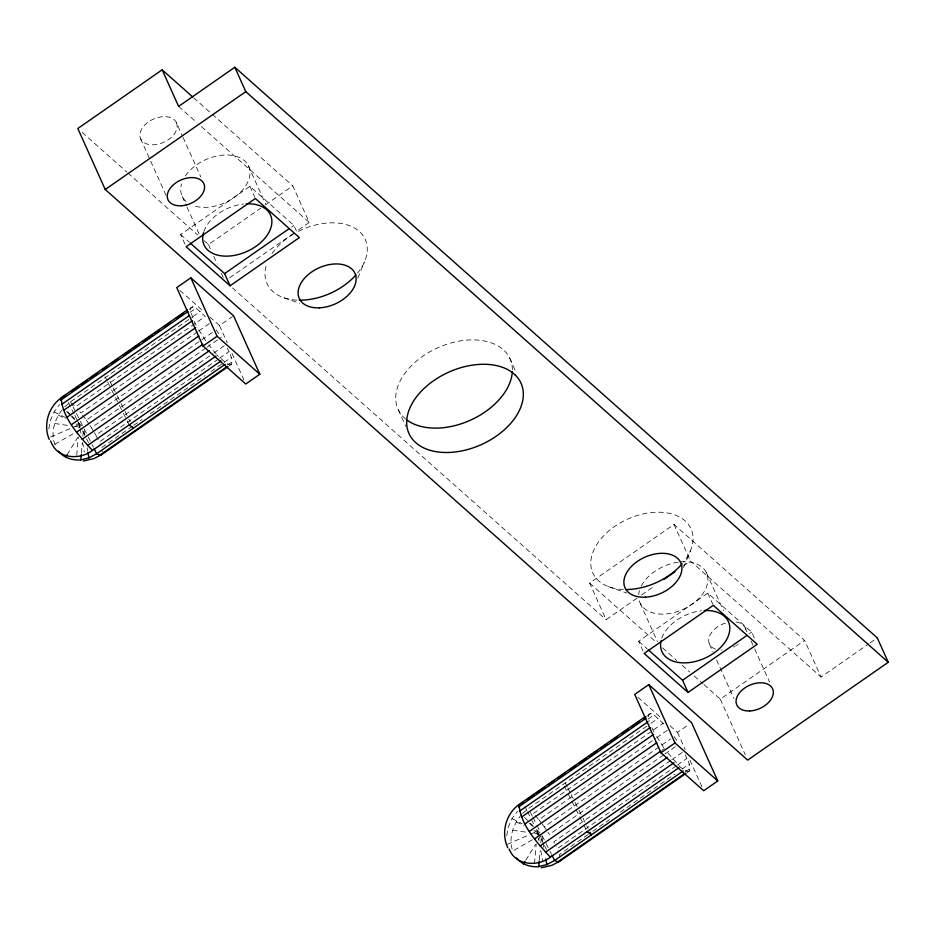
<?xml version="1.0" encoding="UTF-8"?>
<svg xmlns="http://www.w3.org/2000/svg" width="935" height="935" viewBox="0 0 935 935"><rect width="100%" height="100%" fill="white"/><g stroke="black" fill="none" stroke-linecap="round" stroke-linejoin="round"><path stroke-width="0.7" stroke-dasharray="4.67 3.51" d="M76.717 455.24L78.283 437.077M79.136 427.295L79.382 424.502L76.845 423.239M81.439 452.914L82.28 443.143M82.888 436.154L83.367 430.567M534.528 863.367L536.222 843.814M537.064 834.032L537.309 831.238L534.785 829.976M539.366 859.651L540.091 851.271M540.816 842.879L541.423 835.902M48.784 428.896L50.443 420.224L54.101 411.903L59.571 404.528M62.142 409.822C54.417 419.499 50.081 433.723 55.364 445.504M506.712 835.621L508.371 826.949L512.029 818.628L517.511 811.264M521.601 814.408C513.385 824.226 507.974 838.496 512.777 850.99L532.786 839.513M229.204 365.865L231.588 364.206C233.107 358.619 229.554 353.161 227.357 348.206M687.143 772.59L689.516 770.931C691.035 765.356 687.494 759.886 685.285 754.942M357.813 278.081L364.428 261.94M683.59 567.51L690.451 550.797M67.11 454.761L77.617 437.58M525.797 860.258L535.545 844.317M538.548 839.408L540.792 835.726M64.655 406.842L70.557 401.793L191.979 317.281M522.583 813.567L528.485 808.53L649.907 724.006M185.025 244.292L180.642 234.545L249.914 186.322L293.882 225.382L297.716 233.914M204.11 240.692L208.458 244.561L260.725 208.178M265.482 204.87L292.795 185.855L309.24 222.425L296.173 231.529M291.498 227.041L293.882 225.382M229.659 277.824L294.981 232.347M189.314 309.31L192.879 306.82L196.081 308.199L205.303 316.392L75.536 406.725L72.556 403.768M190.121 312.348L196.081 308.199M193.171 316.451L200.324 311.472M197.601 331.75L80.924 412.966L77.336 408.805M198.793 330.92L209.498 323.463M209.884 317.035L219.515 325.579L232.394 316.614M82.479 415.011L86.359 420.119L200.639 340.55M201.831 339.732L214.933 330.616M93.664 431.397L91.455 427.669L205.735 348.112M206.927 347.282L221.221 337.336M98.163 439.672L95.873 435.114L212.537 353.909M213.729 353.079L225.639 344.793M218.358 359.087L99.309 441.951L100.641 445.411M219.55 358.257L229.075 351.63M132.489 426.173L101.529 447.713L102.394 452.002M133.67 425.343L142.003 419.546M150.336 413.738L205.104 375.613M211.053 371.475L222.962 363.189M224.155 362.359L231.296 357.38M227.392 364.989L232.149 361.681M636.98 598.213L606.09 619.706L589.658 583.124L673.995 524.418L804.626 640.452L821.07 677.033L868.919 643.724M641.726 594.905L654.792 585.813M683.31 565.967L690.427 561L821.07 677.033M643.046 651.017L638.663 641.258L707.818 593.117L751.728 632.118L755.562 640.65M749.332 633.778L751.728 632.118M647.242 716.035L650.818 713.545L654.021 714.936L665.03 725.209M648.06 719.085L654.021 714.936M651.099 723.176L658.252 718.197M533.476 813.45L652.525 730.586M653.717 729.756L663.231 723.117M535.264 815.53L538.864 819.703L655.529 738.486M656.721 737.657L668.63 729.37M703.962 684.654L720.289 699.158L804.626 640.452M669.998 725.747L677.478 732.385L689.188 724.239M541.961 823.782L544.287 826.844L670.477 739.001M661.945 750.221L664.329 748.561M663.675 754.837L549.383 834.394L547.922 832.244M664.867 754.007L677.957 744.891M670.465 760.634L553.8 841.851L556.091 846.409M671.657 759.804L683.567 751.518M676.285 765.812L557.237 848.688L558.569 852.147M677.478 764.982L687.003 758.355M588.033 834.558L559.457 854.45L560.322 858.739M592.802 831.238L609.468 819.644M620.174 812.188L674.941 774.063M682.082 769.084L689.224 764.117M870.111 642.883L877.287 637.892M685.32 771.726L690.088 768.406M54.849 444.254L74.858 432.788M50.665 437.019L79.382 424.502L79.872 427.248M507.296 844.317L529.479 834.651M530.788 834.078L537.309 831.238L543.831 844.223M192.879 306.82L190.927 307.405L190.366 309.941L193.452 319.98M231.588 364.206L229.636 364.79L226.434 363.411L217.212 355.218M650.818 713.545L648.867 714.141L648.294 716.666L649.159 720.955M689.516 770.931L687.576 771.527L684.362 770.136L680.131 766.875L666.655 751.623M54.674 423.485L69.833 425.729M75.349 426.547L80.854 427.365M512.614 830.21L527.761 832.454M534.656 833.482L540.173 834.301M284.006 297.786L299.703 303.279M608.404 586.654L626.754 593.082M54.101 411.903L65.473 417.571M58.344 415.163L65.917 418.95M76.027 423.987L81.088 426.512M512.029 818.628L522.139 823.677M516.272 821.9L523.857 825.675M533.967 830.724L539.016 833.237M405.743 419.102L404.2 417.746A61.418 39.726 -24.2 0 1 422.526 356.41A61.418 39.726 -24.2 0 1 502.352 348.907L503.895 350.263A61.418 39.726 -24.2 0 1 512.392 369.676M193.732 97.859L211.158 113.334M212.245 114.304L292.795 185.855M178.608 106.403L197.11 122.836M201.469 126.704L309.24 222.425M82.186 132.396L126.821 172.04M127.908 173.01L197.577 234.884M589.658 583.124L656.066 642.111M662.588 647.908L676.741 660.484M682.188 665.311L689.808 672.09M694.167 675.947L702.875 683.684M180.642 234.545L189.221 242.165M638.663 641.258L647.23 648.867M232.546 287.933L606.09 619.706M179.952 290.446L203.479 311.332M637.927 697.253L661.442 718.15M524.593 817.424L535.556 828.468M536.561 829.474L541.54 834.499M67.659 411.704L70.651 414.708M71.644 415.713L77.628 421.743M78.633 422.749L81.614 425.764M529.385 823.244L532.354 826.236M66.502 411.517L70.464 415.514M71.457 416.519L74.426 419.511M216.312 354.178L208.727 344.886M538.864 819.703L541.19 822.765M674.053 736.511L678.424 742.986M663.605 747.486L655.552 734.793M216.125 329.786L219.76 335.174M544.287 826.844L547.197 831.157M205.677 340.749L197.624 328.068M86.359 420.119L89.269 424.432M89.994 425.507L91.455 427.669M94.4 432.636L95.873 435.114M651.952 727.851L654.816 733.554M565.254 782.934L567.218 786.826M567.872 788.123L570.479 793.324M571.133 794.621L574.394 801.108M575.048 802.405L578.321 808.904M578.964 810.201L582.236 816.699M582.891 817.996L586.151 824.483M586.806 825.78L588.103 828.387M564.284 786.16L567.545 792.658M568.2 793.955L571.472 800.442M572.115 801.739L575.387 808.237M576.042 809.535L583.218 823.817M583.872 825.114L586.479 830.315M530.449 812.421L532.401 816.325M533.055 817.622L536.328 824.109M536.971 825.406L540.243 831.905M542.195 835.796L545.467 842.295M546.11 843.592L549.383 850.079M550.037 851.376L551.334 853.982M524.909 806.566L526.861 810.458M527.515 811.755L530.776 818.254M531.431 819.551L534.049 824.74M544.486 845.521L546.449 849.412M194.024 321.126L196.888 326.829M109.944 381.398L112.551 386.587M113.205 387.885L116.466 394.383M117.12 395.68L120.381 402.179M121.036 403.476L124.297 409.962M124.951 411.26L128.224 417.758M128.866 419.055L130.175 421.65M105.047 376.828L107.011 380.732M107.665 382.029L110.926 388.516M111.581 389.813L114.841 396.311M115.496 397.609L118.757 404.107M119.411 405.404L122.672 411.891M123.326 413.188L126.587 419.686M127.242 420.984L129.205 424.876M70.557 401.793L72.521 405.697M73.164 406.994L75.782 412.183M76.436 413.48L79.697 419.979M80.352 421.276L83.612 427.774M84.267 429.072L87.528 435.558M88.182 436.855L91.443 443.354M92.097 444.651L93.406 447.246M68.278 402.424L74.157 414.111M74.812 415.409L77.418 420.61M78.072 421.907L81.988 429.703M82.642 431L85.903 437.486M86.558 438.784L88.521 442.687M745.16 627.736L746.948 631.721M751.121 640.989L754.089 647.616M754.685 648.948L769.575 682.082M706.322 572.524L723.491 610.754M707.818 593.117L712.75 604.092M673.995 524.418L690.427 561M709.466 644.086L713.031 652.034M716.607 659.993L733.881 698.422M720.289 699.158L745.312 754.826M640.23 603.309L657.41 641.539M509.762 358.187L516.108 372.305M677.478 732.385L685.226 749.625M689.995 760.237L701.916 786.767M398.333 409.834L405.825 426.512M248.383 165.799L265.563 204.017M249.914 186.322L254.846 197.297M176.458 122.754A19.635 12.693 -24.2 0 1 153.936 144.785A19.635 12.693 -24.2 0 1 145.159 124.624A19.635 12.693 -24.2 0 1 176.458 122.754L182.418 136.007M183.015 137.34L200.885 177.089M208.458 244.561L210.807 249.785M213.753 256.319L217.271 264.149M221.385 273.3L223.734 278.525M182.302 196.584L186.439 205.805M187.035 207.126L199.482 234.802M140.577 138.684L150.103 159.885M150.699 161.206L166.781 196.993M219.515 325.579L227.275 342.841M232.044 353.465L244.573 381.351M537.309 831.238L538.291 836.72M538.537 838.099L539.039 840.846M540.757 850.453L542.732 861.427M80.118 428.627L81.1 434.109M82.584 442.349L84.302 451.956M541.797 835.937L542.803 841.664M543.048 843.101L543.808 847.39M84.115 430.638L85.377 437.802M87.13 447.83L87.633 450.693M623.376 589.517A53.844 34.829 -24.2 0 1 595.946 545.911A53.844 34.829 -24.2 0 1 668.011 513.058A53.844 34.829 -24.2 0 1 683.66 562.029M298.51 231.331A53.844 34.829 -24.2 0 1 356.971 229.589A53.844 34.829 -24.2 0 1 357.462 273.149M296.944 300.123A53.844 34.829 -24.2 0 1 267.071 262.98M272.05 253.537A53.844 34.829 -24.2 0 1 293.894 233.855M736.114 622.009A19.635 12.693 -24.2 0 1 745.955 631.429M738.405 643.981A19.635 12.693 -24.2 0 1 737.657 644.542M736.885 645.08A19.635 12.693 -24.2 0 1 736.09 645.594M735.272 646.085A19.635 12.693 -24.2 0 1 733.578 646.997M721.878 650.012A19.635 12.693 -24.2 0 1 721.014 650.012M715.474 649.089A19.635 12.693 -24.2 0 1 709.466 636.326A19.635 12.693 -24.2 0 1 725.502 623.049M680.82 561.865A36.453 23.585 -24.2 0 1 707.678 582.482A36.453 23.585 -24.2 0 1 672.908 612.834A36.453 23.585 -24.2 0 1 638.792 598.564M638.71 594.695A36.453 23.585 -24.2 0 1 639.47 590.651M641.305 586.081A36.453 23.585 -24.2 0 1 678.284 562.145M185.375 175.967A36.453 23.585 -24.2 0 1 234.416 155.865A36.453 23.585 -24.2 0 1 243.088 189.361A36.453 23.585 -24.2 0 1 193.031 205.548M186.1 201.539A36.453 23.585 -24.2 0 1 181.542 183.926M661.758 638.289A36.453 23.585 -24.2 0 1 701.484 610.765M203.818 231.564A36.453 23.585 -24.2 0 1 243.556 204.029"/><path stroke-width="1.4" d="M58.589 451.208C63.744 457.869 72.614 460.604 80.831 459.903L81.31 454.317M516.517 857.933C521.672 864.594 530.542 867.329 538.759 866.64L539.25 861.042M221.011 360.98L92.436 450.471C79.043 435.722 62.458 418.319 61.172 397.737L187.362 309.894M678.939 767.705L550.364 857.208C536.971 842.447 520.398 825.056 519.1 804.474L645.29 716.631M65.614 457.215L67.11 454.761M523.542 863.94L525.049 861.486M519.1 804.474C505.777 813.941 500.844 832.828 507.717 847.636M162.164 69.821L77.827 128.527L105.234 189.501L747.684 760.12L888.25 662.272L877.287 637.892L234.825 67.262L178.608 106.403L162.164 69.821L192.645 96.889M105.234 189.501L245.788 91.653L888.25 662.272M190.81 277.812L176.75 287.594L203.012 346.032L245.776 384.016L259.825 374.222L233.563 315.796L190.81 277.812L217.072 336.249L259.825 374.222M190.296 243.112L224.61 273.593L289.102 228.701M65.497 395.493C49.742 402.81 42.391 423.403 49.204 439.415M71.446 391.344L78.598 386.377M80.971 384.717L86.932 380.58M90.496 378.091L97.637 373.112M102.406 369.804L107.163 366.485M111.931 363.166L117.88 359.028M123.829 354.879L130.97 349.912M133.354 348.252L139.315 344.115M142.88 341.626L152.405 334.999M154.789 333.339L159.546 330.02M164.315 326.712L170.263 322.563M176.212 318.426L183.353 313.447M60.6 400.262L187.982 311.589M230.092 285.794L299.364 237.572L255.384 198.512L186.123 246.735L230.092 285.794L224.61 273.593M61.465 404.551L188.847 315.878M63.685 410.313L192.259 320.81M67.121 417.15L195.695 327.647M71.539 424.607L198.921 335.934M76.635 432.157L202.825 344.314M203.012 346.032L217.072 336.249M82.058 439.31L209.452 350.637M87.446 445.551L216.02 356.048M225.242 364.241L96.667 453.744L88.895 457.858L80.831 459.903M94.061 448.543L96.667 453.744L99.87 455.123L227.263 366.45M83.379 461.002L93.874 458.617L101.822 454.539L228.023 366.684M664.294 579.197L674.988 571.752M648.773 684.619L634.713 694.413L660.94 752.757L703.704 790.741L717.753 780.959L691.538 722.603L648.773 684.619L675 742.974L717.753 780.959M648.294 649.825L682.562 680.259L746.948 635.438M521.052 803.878L523.425 802.218M527.001 799.741L534.142 794.762M536.526 793.102L544.86 787.305M548.424 784.816L554.385 780.678M557.95 778.189L565.102 773.222M569.859 769.902L575.808 765.753M579.384 763.276L586.525 758.297M588.91 756.637L597.243 750.84M600.808 748.351L606.768 744.213M610.333 741.724L617.474 736.757M622.242 733.437L628.191 729.3M631.768 726.811L638.909 721.832M643.666 718.524L646.05 716.865M518.528 806.999L645.921 718.325M688.043 692.449L757.198 644.308L713.3 605.319L644.145 653.46L688.043 692.449L682.562 680.259M519.392 811.288L647.967 721.785M521.613 817.05L650.187 727.547M525.049 823.887L653.623 734.384M529.467 831.332L656.849 742.659M534.563 838.894L660.764 751.05M660.94 752.757L675 742.974M539.998 846.035L667.38 757.362M545.385 852.288L673.96 762.785M683.169 770.966L554.607 860.469L546.823 864.583L538.759 866.64M551.989 855.28L554.607 860.469L557.809 861.86L685.191 773.187M541.318 867.738L551.802 865.354L559.761 861.264L685.951 773.42M92.436 450.471C80.737 459.576 60.05 459.19 52.559 445.083A36.29 29.417 -52.4 0 1 51.133 442.255L50.607 440.993M550.364 857.208C538.665 866.313 517.99 865.915 510.487 851.82A36.29 29.417 -52.4 0 1 509.061 848.992M99.87 455.123L101.822 454.539M557.809 861.86L559.761 861.264M129.205 424.876L133.436 428.148M587.133 831.612L591.376 834.873L590.067 832.279M234.825 67.262L245.788 91.653M545.818 858.856L546.823 864.583M87.89 452.119L88.895 457.858M682.153 563.84A53.844 34.829 -24.2 0 1 625.737 589.564M355.931 274.948A53.844 34.829 -24.2 0 1 299.293 300.193M512.333 371.744A61.418 39.726 -24.2 0 1 471.333 419.78A61.418 39.726 -24.2 0 1 407.415 420.376M704.195 610.543A36.453 23.585 -24.2 0 1 728.903 634.257A36.453 23.585 -24.2 0 1 688.324 662.681A36.453 23.585 -24.2 0 1 661.045 640.779M246.267 203.818A36.453 23.585 -24.2 0 1 270.823 227.976A36.453 23.585 -24.2 0 1 229.227 256.038A36.453 23.585 -24.2 0 1 203.468 232.698M514.858 374.654L513.315 373.299A61.418 39.726 -24.2 0 0 433.489 380.802A61.418 39.726 -24.2 0 0 415.163 442.138L416.706 443.482A61.418 39.726 -24.2 0 0 496.532 435.979A61.418 39.726 -24.2 0 0 514.858 374.654M319.349 307.825A30.563 19.775 -24.2 0 0 355.207 273.897A30.563 19.775 -24.2 0 0 306.738 275.965A30.563 19.775 -24.2 0 0 319.349 307.825M645.512 597.173A30.563 19.775 -24.2 0 0 680.902 563.034A30.563 19.775 -24.2 0 0 632.259 565.593A30.563 19.775 -24.2 0 0 645.512 597.173M181.343 205.747A19.635 12.693 -24.2 0 0 203.865 183.716A19.635 12.693 -24.2 0 0 172.554 185.586A19.635 12.693 -24.2 0 0 181.343 205.747M749.578 710.962A19.635 12.693 -24.2 0 0 772.801 689.282A19.635 12.693 -24.2 0 0 741.747 690.392A19.635 12.693 -24.2 0 0 749.578 710.962"/></g></svg>
